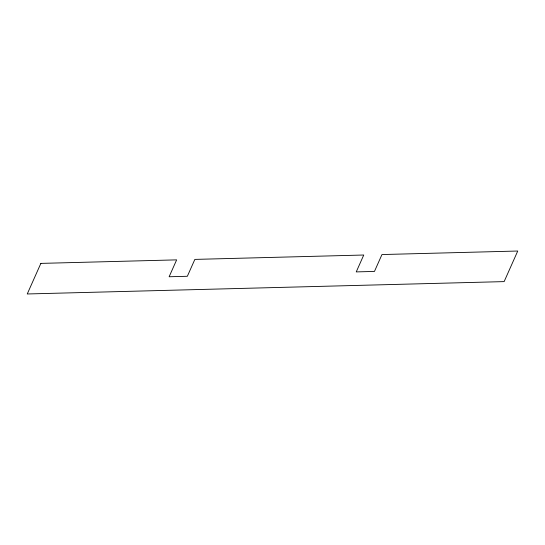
<?xml version="1.0" encoding="UTF-8"?>
<svg xmlns="http://www.w3.org/2000/svg" width="545" height="545" viewBox="0 0 545 545"><rect width="100%" height="100%" fill="white"/><g stroke="black" fill="none" stroke-linecap="round" stroke-linejoin="round"><path stroke-width="0.82" d="M40.868 263.392L27.25 293.973L504.132 281.608L517.75 251.027L381.97 254.549L374.456 271.43L356.239 271.901L363.753 255.019L194.858 259.4L187.344 276.281L169.127 276.751L176.648 259.87L40.868 263.392"/></g></svg>
